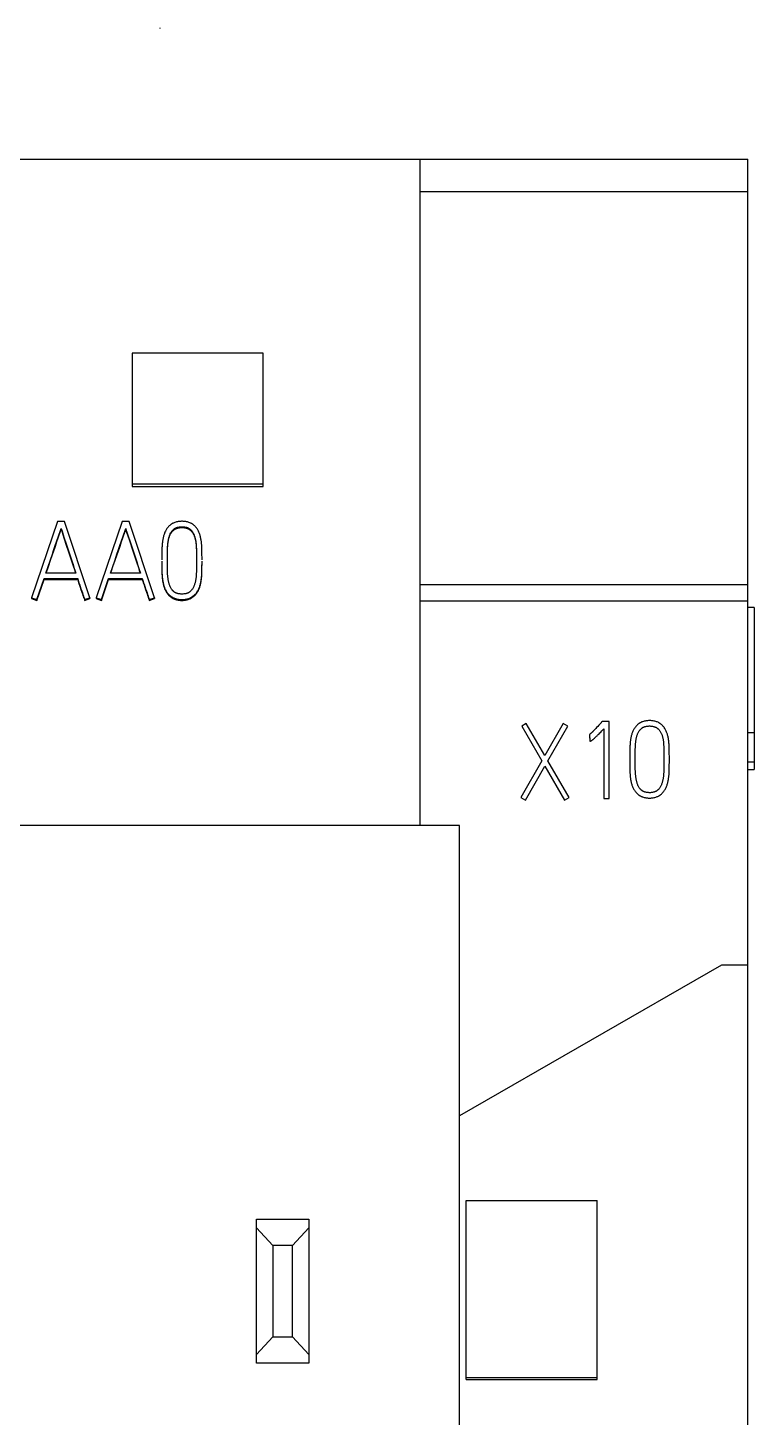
# Model space of a CAD drawing. Extents: x 0 to 594, y 0 to 420.
# Drawn here: x 163.38 to 174.47, y 344.39 to 365.62 of the extents above; entities that cross this region are included whole.
import ezdxf

# ---------------------------------------------------------------- set-up
doc = ezdxf.new("R2010")
doc.units = 0
doc.header["$LTSCALE"] = 32.67
doc.layers.add('20000_FRONT_O', color=7, linetype='CONTINUOUS')
doc.layers.add('20500_FRONT_O_LABELING', color=7, linetype='CONTINUOUS')

msp = doc.modelspace()

# ---------------------------------------------------------------- linework, layer by layer
at = {"layer": '20000_FRONT_O', "color": 7, "linetype": 'CONTINUOUS'}
for p, q in [((149.57, 363.617), (174.37, 363.617)), ((169.37, 353.434), (169.37, 363.617)), ((174.37, 216.617), (174.37, 363.617)), ((174.37, 363.117), (169.37, 363.117)), ((164.97, 360.652), (164.97, 358.616)), ((166.97, 360.652), (164.97, 360.652)), ((166.97, 358.616), (166.97, 360.652)), ((164.97, 358.654), (166.97, 358.654)), ((164.97, 358.616), (166.97, 358.616)), ((169.37, 357.117), (174.37, 357.117)), ((169.37, 356.867), (174.37, 356.867)), ((174.47, 356.767), (174.37, 356.767)), ((174.47, 356.767), (174.47, 354.289)), ((174.47, 354.851), (174.37, 354.851)), ((174.47, 354.401), (174.37, 354.401)), ((174.37, 354.289), (174.47, 354.289)), ((169.97, 353.434), (153.97, 353.434)), ((169.97, 231.617), (169.97, 353.434)), ((173.97, 351.297), (169.97, 348.997)), ((174.37, 351.297), (173.97, 351.297)), ((170.07, 344.965), (170.07, 347.703)), ((170.07, 347.703), (172.07, 347.703)), ((172.07, 344.965), (172.07, 347.703)), ((166.87, 345.217), (166.87, 347.417)), ((166.87, 347.417), (167.67, 347.417)), ((167.67, 347.417), (167.67, 345.217)), ((167.12, 347.017), (166.87, 347.284)), ((167.67, 347.284), (167.42, 347.017)), ((167.12, 347.017), (167.12, 345.617)), ((167.42, 347.017), (167.12, 347.017)), ((167.42, 345.617), (167.42, 347.017)), ((166.87, 345.35), (167.12, 345.617)), ((167.12, 345.617), (167.42, 345.617)), ((167.42, 345.617), (167.67, 345.35)), ((167.67, 345.217), (166.87, 345.217)), ((170.07, 344.999), (172.07, 344.999)), ((170.07, 344.965), (172.07, 344.965))]:
    msp.add_line(p, q, dxfattribs=at)
at = {"layer": '20500_FRONT_O_LABELING', "color": 7, "linetype": 'CONTINUOUS'}
for p, q in [((165.392, 365.623), (165.392, 365.611)), ((163.832, 358.077), (163.434, 356.913)), ((163.938, 358.077), (163.832, 358.077)), ((164.326, 356.913), (163.938, 358.077)), ((164.819, 358.077), (164.421, 356.913)), ((164.925, 358.077), (164.819, 358.077)), ((165.313, 356.913), (164.925, 358.077)), ((163.821, 357.783), (163.841, 357.841)), ((163.822, 357.774), (163.842, 357.831)), ((163.841, 357.841), (163.88, 357.958)), ((163.842, 357.831), (163.88, 357.945)), ((163.88, 357.958), (163.885, 357.972)), ((163.88, 357.945), (163.885, 357.959)), ((163.885, 357.972), (163.885, 357.959)), ((163.885, 357.972), (163.89, 357.958)), ((163.885, 357.959), (163.89, 357.945)), ((163.89, 357.958), (163.899, 357.929)), ((163.89, 357.945), (163.899, 357.917)), ((163.899, 357.929), (163.927, 357.841)), ((163.899, 357.917), (163.927, 357.831)), ((163.927, 357.841), (163.961, 357.74)), ((163.927, 357.831), (163.964, 357.717)), ((164.808, 357.783), (164.828, 357.841)), ((164.809, 357.774), (164.829, 357.831)), ((164.828, 357.841), (164.867, 357.958)), ((164.829, 357.831), (164.867, 357.945)), ((164.867, 357.958), (164.872, 357.972)), ((164.867, 357.945), (164.872, 357.959)), ((164.872, 357.972), (164.872, 357.959)), ((164.872, 357.972), (164.881, 357.943)), ((164.872, 357.959), (164.881, 357.931)), ((164.881, 357.943), (164.891, 357.914)), ((164.881, 357.931), (164.89, 357.902)), ((164.89, 357.902), (164.904, 357.86)), ((164.891, 357.914), (164.905, 357.87)), ((164.904, 357.86), (164.928, 357.788)), ((164.905, 357.87), (164.938, 357.769)), ((164.928, 357.788), (164.979, 357.631)), ((164.938, 357.769), (165.044, 357.449)), ((163.721, 357.493), (163.751, 357.58)), ((163.724, 357.489), (163.748, 357.56)), ((163.748, 357.56), (163.773, 357.632)), ((163.751, 357.58), (163.771, 357.638)), ((163.961, 357.74), (164.057, 357.449)), ((163.964, 357.717), (163.992, 357.631)), ((163.992, 357.631), (164.059, 357.432)), ((164.708, 357.493), (164.738, 357.58)), ((164.711, 357.489), (164.735, 357.56)), ((164.735, 357.56), (164.76, 357.632)), ((164.738, 357.58), (164.758, 357.638)), ((164.979, 357.631), (165.046, 357.432)), ((165.424, 357.619), (165.423, 357.568)), ((165.423, 357.568), (165.423, 357.53)), ((165.508, 357.587), (165.509, 357.618)), ((165.508, 357.574), (165.509, 357.605)), ((165.508, 357.555), (165.508, 357.587)), ((165.508, 357.542), (165.508, 357.574)), ((165.508, 357.524), (165.508, 357.555)), ((165.952, 357.649), (165.952, 357.628)), ((165.952, 357.637), (165.952, 357.616)), ((165.952, 357.628), (165.953, 357.607)), ((165.952, 357.616), (165.953, 357.595)), ((165.953, 357.607), (165.953, 357.576)), ((165.953, 357.595), (165.953, 357.563)), ((165.953, 357.576), (165.953, 357.545)), ((165.953, 357.563), (165.953, 357.532)), ((166.036, 357.619), (166.035, 357.644)), ((166.036, 357.568), (166.036, 357.619)), ((166.037, 357.53), (166.036, 357.568)), ((163.652, 357.289), (163.686, 357.391)), ((163.656, 357.289), (163.69, 357.389)), ((163.686, 357.391), (163.721, 357.493)), ((163.69, 357.389), (163.724, 357.489)), ((164.057, 357.449), (164.067, 357.42)), ((164.059, 357.432), (164.068, 357.403)), ((164.067, 357.42), (164.081, 357.377)), ((164.068, 357.403), (164.087, 357.346)), ((164.081, 357.377), (164.1, 357.318)), ((164.087, 357.346), (164.105, 357.289)), ((164.639, 357.289), (164.673, 357.391)), ((164.643, 357.289), (164.677, 357.389)), ((164.673, 357.391), (164.708, 357.493)), ((164.677, 357.389), (164.711, 357.489)), ((165.044, 357.449), (165.059, 357.406)), ((165.046, 357.432), (165.06, 357.389)), ((165.059, 357.406), (165.078, 357.347)), ((165.06, 357.389), (165.078, 357.332)), ((165.078, 357.347), (165.096, 357.289)), ((165.423, 357.53), (165.423, 357.492)), ((165.423, 357.474), (165.423, 357.424)), ((165.423, 357.436), (165.423, 357.399)), ((165.423, 357.424), (165.423, 357.386)), ((165.423, 357.399), (165.424, 357.348)), ((165.423, 357.386), (165.424, 357.335)), ((165.424, 357.348), (165.424, 357.323)), ((165.508, 357.511), (165.508, 357.542)), ((165.508, 357.48), (165.508, 357.524)), ((165.508, 357.401), (165.508, 357.433)), ((165.508, 357.37), (165.508, 357.401)), ((165.509, 357.349), (165.508, 357.37)), ((165.509, 357.328), (165.509, 357.349)), ((165.953, 357.545), (165.954, 357.513)), ((165.953, 357.532), (165.954, 357.501)), ((165.954, 357.443), (165.953, 357.412)), ((165.953, 357.412), (165.953, 357.381)), ((165.953, 357.381), (165.953, 357.36)), ((165.954, 357.513), (165.954, 357.48)), ((165.954, 357.474), (165.954, 357.443)), ((166.036, 357.399), (166.037, 357.436)), ((166.036, 357.386), (166.037, 357.424)), ((166.036, 357.348), (166.036, 357.399)), ((166.036, 357.335), (166.036, 357.386)), ((166.037, 357.492), (166.037, 357.53)), ((166.037, 357.424), (166.037, 357.474)), ((163.514, 356.886), (163.624, 357.206)), ((163.514, 356.874), (163.624, 357.193)), ((163.624, 357.206), (163.624, 357.193)), ((163.624, 357.206), (164.138, 357.206)), ((163.624, 357.193), (164.138, 357.193)), ((164.11, 357.289), (163.652, 357.289)), ((164.1, 357.318), (164.11, 357.289)), ((164.138, 357.206), (164.138, 357.193)), ((164.138, 357.206), (164.147, 357.178)), ((164.138, 357.193), (164.147, 357.166)), ((164.147, 357.178), (164.158, 357.142)), ((164.147, 357.166), (164.158, 357.129)), ((164.158, 357.142), (164.17, 357.105)), ((164.158, 357.129), (164.17, 357.092)), ((164.501, 356.886), (164.61, 357.206)), ((164.501, 356.874), (164.61, 357.193)), ((164.61, 357.206), (164.61, 357.193)), ((164.61, 357.206), (165.125, 357.206)), ((164.61, 357.193), (165.125, 357.193)), ((165.096, 357.289), (164.639, 357.289)), ((165.078, 357.332), (165.092, 357.289)), ((165.125, 357.206), (165.125, 357.193)), ((165.125, 357.206), (165.133, 357.178)), ((165.125, 357.193), (165.133, 357.166)), ((165.133, 357.178), (165.145, 357.142)), ((165.133, 357.166), (165.145, 357.129)), ((165.145, 357.142), (165.151, 357.123)), ((165.145, 357.129), (165.151, 357.111)), ((165.424, 357.335), (165.424, 357.31)), ((163.434, 356.913), (163.434, 356.9)), ((163.434, 356.913), (163.514, 356.886)), ((164.17, 357.105), (164.176, 357.087)), ((164.17, 357.092), (164.176, 357.074)), ((164.176, 357.087), (164.188, 357.05)), ((164.176, 357.074), (164.188, 357.038)), ((164.188, 357.05), (164.201, 357.014)), ((164.188, 357.038), (164.201, 357.001)), ((164.201, 357.014), (164.21, 356.987)), ((164.201, 357.001), (164.21, 356.974)), ((164.21, 356.987), (164.223, 356.95)), ((164.21, 356.974), (164.223, 356.938)), ((164.244, 356.886), (164.326, 356.913)), ((164.326, 356.913), (164.326, 356.9)), ((164.421, 356.913), (164.421, 356.9)), ((164.421, 356.913), (164.501, 356.886)), ((165.151, 357.123), (165.163, 357.087)), ((165.151, 357.111), (165.163, 357.074)), ((165.163, 357.087), (165.175, 357.05)), ((165.163, 357.074), (165.175, 357.038)), ((165.175, 357.05), (165.188, 357.014)), ((165.175, 357.038), (165.188, 357.001)), ((165.188, 357.014), (165.197, 356.987)), ((165.188, 357.001), (165.197, 356.974)), ((165.197, 356.987), (165.21, 356.95)), ((165.197, 356.974), (165.21, 356.938)), ((165.231, 356.886), (165.313, 356.913)), ((165.313, 356.913), (165.313, 356.9)), ((163.434, 356.9), (163.514, 356.874)), ((163.514, 356.886), (163.514, 356.874)), ((164.244, 356.874), (164.326, 356.9)), ((164.244, 356.886), (164.244, 356.874)), ((164.421, 356.9), (164.501, 356.874)), ((164.501, 356.886), (164.501, 356.874)), ((165.225, 356.905), (165.231, 356.886)), ((165.225, 356.892), (165.231, 356.874)), ((165.231, 356.874), (165.313, 356.9)), ((165.231, 356.886), (165.231, 356.874)), ((172.131, 355.001), (172.097, 354.965)), ((172.151, 355.023), (172.139, 355.01)), ((172.254, 355.023), (172.151, 355.023)), ((172.254, 353.846), (172.254, 355.023)), ((170.987, 354.993), (170.919, 354.953)), ((170.919, 354.953), (171.226, 354.422)), ((171.271, 354.501), (170.987, 354.993)), ((171.55, 354.993), (171.271, 354.501)), ((171.318, 354.42), (171.621, 354.953)), ((171.621, 354.953), (171.55, 354.993)), ((171.952, 354.821), (171.952, 354.808)), ((171.952, 354.821), (171.957, 354.735)), ((171.952, 354.808), (171.957, 354.722)), ((172.029, 354.893), (172.02, 354.884)), ((172.038, 354.902), (172.029, 354.893)), ((172.05, 354.915), (172.038, 354.902)), ((172.063, 354.929), (172.05, 354.915)), ((172.061, 354.796), (172.069, 354.804)), ((172.08, 354.947), (172.063, 354.929)), ((172.069, 354.804), (172.078, 354.813)), ((172.078, 354.813), (172.087, 354.822)), ((172.097, 354.965), (172.08, 354.947)), ((172.087, 354.822), (172.1, 354.835)), ((172.1, 354.835), (172.113, 354.848)), ((172.113, 354.848), (172.125, 354.861)), ((172.125, 354.861), (172.142, 354.879)), ((172.142, 354.879), (172.172, 354.91)), ((172.172, 354.91), (172.172, 353.846)), ((171.957, 354.735), (171.957, 354.722)), ((172.653, 354.567), (172.654, 354.587)), ((173.09, 354.608), (173.09, 354.587)), ((173.09, 354.587), (173.091, 354.567)), ((173.173, 354.578), (173.172, 354.603)), ((173.173, 354.528), (173.173, 354.578)), ((171.226, 354.422), (170.906, 353.859)), ((171.644, 353.859), (171.318, 354.42)), ((172.569, 354.565), (172.569, 354.515)), ((172.569, 354.515), (172.569, 354.478)), ((172.569, 354.478), (172.569, 354.41)), ((172.569, 354.41), (172.569, 354.372)), ((172.569, 354.372), (172.569, 354.335)), ((172.652, 354.473), (172.653, 354.504)), ((172.652, 354.435), (172.652, 354.473)), ((172.652, 354.404), (172.652, 354.435)), ((172.653, 354.373), (172.652, 354.404)), ((172.653, 354.535), (172.653, 354.567)), ((172.653, 354.504), (172.653, 354.535)), ((172.653, 354.342), (172.653, 354.373)), ((173.091, 354.567), (173.091, 354.535)), ((173.091, 354.535), (173.092, 354.504)), ((173.092, 354.393), (173.091, 354.362)), ((173.092, 354.504), (173.092, 354.473)), ((173.092, 354.473), (173.092, 354.424)), ((173.092, 354.424), (173.092, 354.393)), ((173.174, 354.49), (173.173, 354.528)), ((173.173, 354.36), (173.174, 354.397)), ((173.174, 354.452), (173.174, 354.49)), ((173.174, 354.397), (173.174, 354.452)), ((170.976, 353.82), (171.272, 354.341)), ((171.272, 354.341), (171.575, 353.82)), ((172.569, 354.335), (172.57, 354.297)), ((172.654, 354.311), (172.653, 354.342)), ((172.654, 354.29), (172.654, 354.311)), ((173.091, 354.362), (173.091, 354.331)), ((173.091, 354.331), (173.091, 354.311)), ((173.173, 354.31), (173.173, 354.36)), ((170.906, 353.859), (170.976, 353.82)), ((171.575, 353.82), (171.644, 353.859)), ((172.172, 353.846), (172.254, 353.846))]:
    msp.add_line(p, q, dxfattribs=at)
for points in [[(166.035, 357.644), (166.035, 357.657), (166.035, 357.67), (166.034, 357.682), (166.034, 357.695), (166.033, 357.708), (166.032, 357.72), (166.031, 357.733), (166.03, 357.745), (166.028, 357.758), (166.027, 357.771), (166.025, 357.783), (166.023, 357.796), (166.021, 357.808), (166.019, 357.821), (166.016, 357.833), (166.014, 357.845), (166.01, 357.858), (166.007, 357.87), (166.003, 357.882), (165.999, 357.894), (165.995, 357.906), (165.99, 357.918), (165.985, 357.929), (165.979, 357.941), (165.973, 357.952), (165.966, 357.963), (165.959, 357.973), (165.951, 357.983), (165.943, 357.993), (165.934, 358.002), (165.925, 358.012), (165.916, 358.02), (165.906, 358.028), (165.895, 358.036), (165.89, 358.039), (165.885, 358.043), (165.879, 358.046), (165.874, 358.049), (165.868, 358.052), (165.862, 358.055), (165.85, 358.06), (165.838, 358.065), (165.826, 358.069), (165.814, 358.072), (165.801, 358.075), (165.788, 358.077), (165.776, 358.079), (165.763, 358.081), (165.75, 358.081), (165.737, 358.082), (165.724, 358.082), (165.711, 358.081), (165.698, 358.081), (165.685, 358.079), (165.673, 358.077), (165.66, 358.075), (165.647, 358.072), (165.635, 358.069), (165.623, 358.065), (165.611, 358.06), (165.599, 358.055), (165.593, 358.052), (165.587, 358.049), (165.582, 358.046), (165.576, 358.043), (165.571, 358.039), (165.566, 358.036), (165.555, 358.028), (165.545, 358.02), (165.536, 358.011), (165.527, 358.002), (165.518, 357.993), (165.51, 357.983), (165.502, 357.973), (165.495, 357.962), (165.488, 357.951), (165.482, 357.94), (165.477, 357.929), (165.471, 357.917), (165.466, 357.906), (165.462, 357.894), (165.458, 357.882), (165.454, 357.87), (165.45, 357.858), (165.447, 357.845), (165.444, 357.833), (165.442, 357.821), (165.439, 357.808), (165.437, 357.796), (165.435, 357.783), (165.433, 357.771), (165.432, 357.758), (165.43, 357.745), (165.429, 357.733), (165.428, 357.72), (165.427, 357.708), (165.426, 357.695), (165.425, 357.682), (165.425, 357.67), (165.424, 357.657), (165.424, 357.644), (165.424, 357.619)], [(165.509, 357.618), (165.509, 357.639), (165.51, 357.649), (165.51, 357.66), (165.51, 357.67), (165.511, 357.681), (165.511, 357.691), (165.512, 357.702), (165.513, 357.712), (165.514, 357.723), (165.515, 357.733), (165.516, 357.743), (165.517, 357.754), (165.518, 357.764), (165.519, 357.775), (165.521, 357.785), (165.523, 357.795), (165.525, 357.806), (165.527, 357.816), (165.529, 357.826), (165.532, 357.836), (165.535, 357.846), (165.538, 357.856), (165.541, 357.866), (165.545, 357.876), (165.549, 357.886), (165.553, 357.895), (165.558, 357.904), (165.564, 357.913), (165.57, 357.922), (165.576, 357.931), (165.583, 357.939), (165.586, 357.943), (165.59, 357.947), (165.594, 357.95), (165.597, 357.954), (165.601, 357.957), (165.605, 357.961), (165.61, 357.964), (165.614, 357.967), (165.618, 357.97), (165.623, 357.973), (165.627, 357.976), (165.632, 357.978), (165.637, 357.981), (165.642, 357.983), (165.647, 357.985), (165.652, 357.987), (165.657, 357.988), (165.662, 357.99), (165.667, 357.991), (165.672, 357.992), (165.683, 357.994), (165.693, 357.996), (165.704, 357.997), (165.714, 357.998), (165.725, 357.998), (165.736, 357.998), (165.746, 357.998), (165.757, 357.997), (165.768, 357.996), (165.778, 357.994), (165.789, 357.992), (165.794, 357.991), (165.799, 357.99), (165.804, 357.988), (165.809, 357.986), (165.814, 357.985), (165.819, 357.983), (165.824, 357.98), (165.829, 357.978), (165.833, 357.976), (165.838, 357.973), (165.843, 357.97), (165.847, 357.967), (165.851, 357.964), (165.856, 357.961), (165.86, 357.958), (165.864, 357.954), (165.867, 357.951), (165.871, 357.947), (165.875, 357.943), (165.878, 357.939), (165.885, 357.931), (165.891, 357.922), (165.896, 357.913), (165.902, 357.904), (165.907, 357.895), (165.911, 357.885), (165.916, 357.876), (165.919, 357.866), (165.923, 357.856), (165.926, 357.846), (165.929, 357.836), (165.932, 357.826), (165.934, 357.816), (165.937, 357.806), (165.939, 357.795), (165.94, 357.785), (165.942, 357.775), (165.943, 357.764), (165.944, 357.754), (165.946, 357.743), (165.947, 357.733), (165.948, 357.723), (165.948, 357.712), (165.949, 357.702), (165.95, 357.691), (165.95, 357.681), (165.951, 357.67), (165.951, 357.66), (165.952, 357.649)], [(165.509, 357.605), (165.509, 357.626), (165.51, 357.637), (165.51, 357.647), (165.51, 357.658), (165.511, 357.668), (165.511, 357.678), (165.512, 357.689), (165.513, 357.699), (165.514, 357.71), (165.515, 357.72), (165.516, 357.731), (165.517, 357.741), (165.518, 357.751), (165.519, 357.762), (165.521, 357.772), (165.523, 357.783), (165.525, 357.793), (165.527, 357.803), (165.529, 357.813), (165.532, 357.823), (165.535, 357.834), (165.538, 357.844), (165.541, 357.853), (165.545, 357.863), (165.549, 357.873), (165.553, 357.882), (165.558, 357.892), (165.564, 357.901), (165.57, 357.909), (165.576, 357.918), (165.583, 357.926), (165.586, 357.93), (165.59, 357.934), (165.594, 357.938), (165.597, 357.941), (165.601, 357.945), (165.605, 357.948), (165.61, 357.951), (165.614, 357.955), (165.618, 357.958), (165.623, 357.96), (165.627, 357.963), (165.632, 357.966), (165.637, 357.968), (165.642, 357.97), (165.647, 357.972), (165.652, 357.974), (165.657, 357.976), (165.662, 357.977), (165.667, 357.978), (165.672, 357.98), (165.683, 357.982), (165.693, 357.983), (165.704, 357.985), (165.714, 357.985), (165.725, 357.986), (165.736, 357.986), (165.746, 357.985), (165.757, 357.985), (165.768, 357.983), (165.778, 357.982), (165.789, 357.98), (165.794, 357.978), (165.799, 357.977), (165.804, 357.975), (165.809, 357.974), (165.814, 357.972), (165.819, 357.97), (165.824, 357.968), (165.829, 357.965), (165.833, 357.963), (165.838, 357.96), (165.843, 357.958), (165.847, 357.955), (165.851, 357.952), (165.856, 357.948), (165.86, 357.945), (165.864, 357.941), (165.867, 357.938), (165.871, 357.934), (165.875, 357.93), (165.878, 357.926), (165.885, 357.918), (165.891, 357.909), (165.896, 357.9), (165.902, 357.891), (165.907, 357.882), (165.911, 357.873), (165.916, 357.863), (165.919, 357.853), (165.923, 357.843), (165.926, 357.833), (165.929, 357.823), (165.932, 357.813), (165.934, 357.803), (165.937, 357.793), (165.939, 357.783), (165.94, 357.772), (165.942, 357.762), (165.943, 357.751), (165.944, 357.741), (165.946, 357.731), (165.947, 357.72), (165.948, 357.71), (165.948, 357.699), (165.949, 357.689), (165.95, 357.678), (165.95, 357.668), (165.951, 357.658), (165.951, 357.647), (165.952, 357.637)], [(163.771, 357.638), (163.796, 357.711), (163.821, 357.783)], [(163.773, 357.632), (163.793, 357.688), (163.798, 357.703), (163.822, 357.774)], [(164.758, 357.638), (164.783, 357.711), (164.808, 357.783)], [(164.76, 357.632), (164.78, 357.688), (164.785, 357.703), (164.809, 357.774)], [(165.424, 357.323), (165.424, 357.31), (165.425, 357.298), (165.425, 357.285), (165.426, 357.273), (165.427, 357.26), (165.428, 357.247), (165.429, 357.235), (165.43, 357.222), (165.432, 357.21), (165.433, 357.197), (165.435, 357.185), (165.437, 357.172), (165.439, 357.16), (165.442, 357.147), (165.444, 357.135), (165.447, 357.123), (165.451, 357.111), (165.454, 357.098), (165.458, 357.086), (165.462, 357.074), (165.466, 357.063), (165.471, 357.051), (165.477, 357.039), (165.482, 357.028), (165.489, 357.017), (165.495, 357.006), (165.503, 356.996), (165.51, 356.986), (165.519, 356.976), (165.527, 356.967), (165.536, 356.958), (165.546, 356.949), (165.556, 356.941), (165.566, 356.933), (165.571, 356.93), (165.576, 356.926), (165.582, 356.923), (165.587, 356.92), (165.593, 356.917), (165.599, 356.914), (165.604, 356.911), (165.61, 356.908), (165.616, 356.906), (165.622, 356.904), (165.634, 356.9), (165.647, 356.896), (165.659, 356.893), (165.672, 356.891), (165.685, 356.889), (165.698, 356.888), (165.71, 356.887), (165.723, 356.887), (165.736, 356.887), (165.749, 356.887), (165.762, 356.888), (165.775, 356.889), (165.787, 356.891), (165.8, 356.893), (165.812, 356.896), (165.825, 356.899), (165.837, 356.903), (165.849, 356.908), (165.855, 356.911), (165.861, 356.913), (165.866, 356.916), (165.872, 356.919), (165.878, 356.923), (165.883, 356.926), (165.888, 356.929), (165.894, 356.933), (165.904, 356.941), (165.914, 356.949), (165.923, 356.958), (165.932, 356.967), (165.94, 356.976), (165.948, 356.986), (165.956, 356.996), (165.963, 357.007), (165.97, 357.017), (165.976, 357.028), (165.982, 357.04), (165.988, 357.051), (165.992, 357.063), (165.997, 357.075), (166.001, 357.086), (166.005, 357.098), (166.009, 357.111), (166.012, 357.123), (166.015, 357.135), (166.018, 357.147), (166.02, 357.16), (166.023, 357.172), (166.025, 357.185), (166.026, 357.197), (166.028, 357.21), (166.029, 357.222), (166.031, 357.235), (166.032, 357.247), (166.033, 357.26), (166.034, 357.273), (166.034, 357.285), (166.035, 357.298), (166.035, 357.31), (166.035, 357.323), (166.036, 357.348)], [(165.508, 357.433), (165.508, 357.464), (165.508, 357.474)], [(165.953, 357.36), (165.952, 357.339), (165.952, 357.328), (165.952, 357.318), (165.951, 357.308), (165.951, 357.297), (165.95, 357.287), (165.95, 357.276), (165.949, 357.266), (165.948, 357.256), (165.947, 357.245), (165.946, 357.235), (165.945, 357.224), (165.944, 357.214), (165.942, 357.204), (165.941, 357.193), (165.939, 357.183), (165.937, 357.173), (165.935, 357.163), (165.933, 357.152), (165.93, 357.142), (165.927, 357.132), (165.924, 357.122), (165.921, 357.112), (165.918, 357.102), (165.914, 357.093), (165.91, 357.083), (165.905, 357.074), (165.901, 357.064), (165.895, 357.055), (165.889, 357.047), (165.883, 357.038), (165.877, 357.03), (165.873, 357.026), (165.87, 357.022), (165.866, 357.018), (165.862, 357.015), (165.858, 357.011), (165.854, 357.008), (165.85, 357.004), (165.846, 357.001), (165.842, 356.998), (165.837, 356.995), (165.833, 356.993), (165.828, 356.99), (165.823, 356.988), (165.818, 356.986), (165.813, 356.984), (165.808, 356.982), (165.803, 356.98), (165.798, 356.979), (165.793, 356.977), (165.788, 356.976), (165.778, 356.974), (165.767, 356.972), (165.757, 356.971), (165.746, 356.97), (165.735, 356.97), (165.725, 356.97), (165.714, 356.97), (165.704, 356.971), (165.693, 356.972), (165.683, 356.974), (165.672, 356.976), (165.667, 356.977), (165.662, 356.979), (165.657, 356.98), (165.652, 356.982), (165.647, 356.984), (165.642, 356.986), (165.637, 356.988), (165.632, 356.99), (165.628, 356.992), (165.623, 356.995), (165.618, 356.998), (165.614, 357.001), (165.61, 357.004), (165.606, 357.007), (165.602, 357.011), (165.598, 357.014), (165.594, 357.018), (165.59, 357.022), (165.587, 357.025), (165.583, 357.029), (165.58, 357.033), (165.577, 357.038), (165.57, 357.046), (165.565, 357.055), (165.56, 357.064), (165.555, 357.073), (165.55, 357.083), (165.546, 357.092), (165.543, 357.102), (165.539, 357.112), (165.536, 357.122), (165.534, 357.132), (165.531, 357.142), (165.528, 357.152), (165.526, 357.163), (165.524, 357.173), (165.522, 357.183), (165.521, 357.193), (165.519, 357.204), (165.518, 357.214), (165.516, 357.224), (165.515, 357.235), (165.514, 357.245), (165.513, 357.256), (165.512, 357.266), (165.512, 357.276), (165.511, 357.287), (165.51, 357.297), (165.51, 357.308), (165.51, 357.318), (165.509, 357.328)], [(165.424, 357.31), (165.424, 357.298), (165.425, 357.285), (165.425, 357.272), (165.426, 357.26), (165.427, 357.247), (165.428, 357.235), (165.429, 357.222), (165.43, 357.209), (165.432, 357.197), (165.433, 357.184), (165.435, 357.172), (165.437, 357.159), (165.439, 357.147), (165.442, 357.135), (165.444, 357.122), (165.447, 357.11), (165.451, 357.098), (165.454, 357.086), (165.458, 357.074), (165.462, 357.062), (165.466, 357.05), (165.471, 357.038), (165.477, 357.027), (165.482, 357.015), (165.489, 357.004), (165.495, 356.994), (165.503, 356.983), (165.51, 356.973), (165.519, 356.964), (165.527, 356.954), (165.536, 356.945), (165.546, 356.937), (165.556, 356.928), (165.566, 356.921), (165.571, 356.917), (165.576, 356.914), (165.582, 356.91), (165.587, 356.907), (165.593, 356.904), (165.599, 356.901), (165.604, 356.898), (165.61, 356.896), (165.616, 356.893), (165.622, 356.891), (165.634, 356.887), (165.647, 356.884), (165.659, 356.881), (165.672, 356.878), (165.685, 356.876), (165.698, 356.875), (165.71, 356.874), (165.723, 356.874), (165.736, 356.874), (165.749, 356.874), (165.762, 356.875), (165.775, 356.876), (165.787, 356.878), (165.8, 356.88), (165.812, 356.883), (165.825, 356.887), (165.837, 356.891), (165.849, 356.895), (165.855, 356.898), (165.861, 356.901), (165.866, 356.904), (165.872, 356.907), (165.878, 356.91), (165.883, 356.913), (165.888, 356.917), (165.894, 356.92), (165.904, 356.928), (165.914, 356.936), (165.923, 356.945), (165.932, 356.954), (165.94, 356.964), (165.948, 356.973), (165.956, 356.983), (165.963, 356.994), (165.97, 357.005), (165.976, 357.016), (165.982, 357.027), (165.988, 357.038), (165.992, 357.05), (165.997, 357.062), (166.001, 357.074), (166.005, 357.086), (166.009, 357.098), (166.012, 357.11), (166.015, 357.122), (166.018, 357.135), (166.02, 357.147), (166.023, 357.159), (166.025, 357.172), (166.026, 357.184), (166.028, 357.197), (166.029, 357.209), (166.031, 357.222), (166.032, 357.235), (166.033, 357.247), (166.034, 357.26), (166.034, 357.272), (166.035, 357.285), (166.035, 357.298), (166.035, 357.31), (166.036, 357.335)], [(164.223, 356.95), (164.226, 356.941), (164.229, 356.932), (164.232, 356.923), (164.235, 356.914)], [(164.223, 356.938), (164.226, 356.929), (164.229, 356.919), (164.232, 356.91), (164.235, 356.901)], [(164.235, 356.914), (164.241, 356.896), (164.244, 356.886)], [(165.21, 356.95), (165.213, 356.941), (165.216, 356.932), (165.219, 356.923), (165.222, 356.914), (165.225, 356.905)], [(165.21, 356.938), (165.213, 356.929), (165.216, 356.919), (165.219, 356.91), (165.222, 356.901), (165.225, 356.892)], [(164.235, 356.901), (164.241, 356.883), (164.244, 356.874)], [(172.139, 355.01), (172.135, 355.006), (172.131, 355.001)], [(173.172, 354.603), (173.172, 354.616), (173.172, 354.628), (173.171, 354.641), (173.171, 354.653), (173.17, 354.666), (173.169, 354.678), (173.168, 354.691), (173.167, 354.703), (173.165, 354.716), (173.164, 354.728), (173.162, 354.741), (173.161, 354.753), (173.159, 354.765), (173.156, 354.778), (173.154, 354.79), (173.151, 354.802), (173.148, 354.814), (173.144, 354.827), (173.141, 354.838), (173.137, 354.85), (173.132, 354.862), (173.127, 354.874), (173.122, 354.885), (173.117, 354.896), (173.11, 354.907), (173.104, 354.918), (173.097, 354.929), (173.089, 354.939), (173.081, 354.948), (173.073, 354.958), (173.064, 354.967), (173.054, 354.975), (173.045, 354.983), (173.034, 354.991), (173.029, 354.994), (173.024, 354.998), (173.018, 355.001), (173.013, 355.004), (173.007, 355.007), (173.002, 355.01), (172.99, 355.015), (172.978, 355.02), (172.966, 355.024), (172.954, 355.027), (172.941, 355.03), (172.929, 355.032), (172.916, 355.034), (172.904, 355.035), (172.891, 355.036), (172.878, 355.036), (172.866, 355.036), (172.853, 355.036), (172.84, 355.035), (172.828, 355.034), (172.815, 355.032), (172.802, 355.03), (172.79, 355.027), (172.778, 355.023), (172.766, 355.02), (172.754, 355.015), (172.748, 355.012), (172.742, 355.01), (172.737, 355.007), (172.731, 355.004), (172.725, 355.001), (172.72, 354.998), (172.715, 354.994), (172.709, 354.991), (172.699, 354.983), (172.689, 354.975), (172.68, 354.967), (172.671, 354.958), (172.663, 354.948), (172.655, 354.938), (172.647, 354.928), (172.64, 354.918), (172.633, 354.907), (172.627, 354.896), (172.622, 354.885), (172.617, 354.874), (172.612, 354.862), (172.607, 354.85), (172.603, 354.838), (172.6, 354.826), (172.596, 354.814), (172.593, 354.802), (172.59, 354.79), (172.587, 354.778), (172.585, 354.765), (172.583, 354.753), (172.581, 354.741), (172.579, 354.728), (172.577, 354.716), (172.576, 354.703), (172.575, 354.691), (172.574, 354.678), (172.573, 354.666), (172.572, 354.653), (172.571, 354.641), (172.571, 354.628), (172.57, 354.616), (172.57, 354.603), (172.57, 354.59), (172.569, 354.565)], [(172.02, 354.884), (172.012, 354.875), (172.007, 354.871), (172.003, 354.866), (171.998, 354.862), (171.994, 354.858), (171.989, 354.854), (171.985, 354.849), (171.98, 354.845), (171.976, 354.841), (171.971, 354.837), (171.966, 354.833), (171.962, 354.829), (171.957, 354.825), (171.952, 354.821)], [(171.957, 354.722), (171.959, 354.722), (171.96, 354.722), (171.963, 354.723), (171.966, 354.723), (171.969, 354.724), (171.972, 354.725), (171.975, 354.726), (171.978, 354.727), (171.981, 354.728), (171.984, 354.73), (171.986, 354.731), (171.989, 354.733), (171.991, 354.735), (171.996, 354.738), (172.001, 354.742), (172.006, 354.746), (172.011, 354.75), (172.016, 354.754), (172.02, 354.758), (172.025, 354.762), (172.029, 354.766), (172.034, 354.77), (172.038, 354.774), (172.043, 354.778), (172.047, 354.783), (172.052, 354.787), (172.061, 354.796)], [(172.654, 354.587), (172.654, 354.608), (172.655, 354.618), (172.655, 354.629), (172.656, 354.639), (172.656, 354.649), (172.657, 354.66), (172.657, 354.67), (172.658, 354.68), (172.659, 354.691), (172.66, 354.701), (172.661, 354.711), (172.663, 354.722), (172.664, 354.732), (172.665, 354.742), (172.667, 354.753), (172.669, 354.763), (172.671, 354.773), (172.674, 354.783), (172.676, 354.793), (172.679, 354.803), (172.682, 354.813), (172.685, 354.823), (172.689, 354.832), (172.693, 354.842), (172.698, 354.851), (172.702, 354.861), (172.708, 354.87), (172.714, 354.878), (172.72, 354.887), (172.726, 354.895), (172.73, 354.899), (172.733, 354.902), (172.737, 354.906), (172.741, 354.91), (172.745, 354.913), (172.749, 354.917), (172.753, 354.92), (172.757, 354.923), (172.761, 354.926), (172.766, 354.929), (172.77, 354.931), (172.775, 354.934), (172.78, 354.936), (172.784, 354.938), (172.789, 354.94), (172.794, 354.942), (172.799, 354.944), (172.804, 354.945), (172.809, 354.946), (172.814, 354.948), (172.825, 354.95), (172.835, 354.951), (172.846, 354.953), (172.856, 354.953), (172.867, 354.954), (172.877, 354.954), (172.888, 354.953), (172.898, 354.953), (172.908, 354.951), (172.919, 354.95), (172.929, 354.948), (172.934, 354.946), (172.939, 354.945), (172.944, 354.943), (172.949, 354.942), (172.954, 354.94), (172.959, 354.938), (172.964, 354.936), (172.969, 354.934), (172.973, 354.931), (172.978, 354.929), (172.982, 354.926), (172.987, 354.923), (172.991, 354.92), (172.995, 354.917), (172.999, 354.913), (173.003, 354.91), (173.007, 354.906), (173.01, 354.903), (173.014, 354.899), (173.017, 354.895), (173.024, 354.886), (173.03, 354.878), (173.035, 354.869), (173.041, 354.86), (173.046, 354.851), (173.05, 354.842), (173.054, 354.832), (173.058, 354.823), (173.062, 354.813), (173.065, 354.803), (173.068, 354.793), (173.07, 354.783), (173.073, 354.773), (173.075, 354.763), (173.077, 354.753), (173.079, 354.742), (173.08, 354.732), (173.082, 354.722), (173.083, 354.711), (173.084, 354.701), (173.085, 354.691), (173.086, 354.68), (173.087, 354.67), (173.087, 354.66), (173.088, 354.649), (173.089, 354.639), (173.089, 354.629), (173.09, 354.618), (173.09, 354.608)], [(172.57, 354.297), (172.57, 354.285), (172.57, 354.272), (172.571, 354.26), (172.571, 354.247), (172.572, 354.235), (172.573, 354.222), (172.574, 354.21), (172.575, 354.197), (172.576, 354.185), (172.577, 354.172), (172.579, 354.16), (172.581, 354.148), (172.583, 354.135), (172.585, 354.123), (172.587, 354.111), (172.59, 354.099), (172.593, 354.086), (172.596, 354.074), (172.6, 354.062), (172.603, 354.05), (172.607, 354.039), (172.612, 354.027), (172.617, 354.015), (172.622, 354.004), (172.627, 353.993), (172.634, 353.982), (172.64, 353.971), (172.647, 353.961), (172.655, 353.951), (172.663, 353.941), (172.672, 353.932), (172.681, 353.923), (172.69, 353.915), (172.7, 353.907), (172.71, 353.899), (172.715, 353.895), (172.72, 353.892), (172.725, 353.888), (172.731, 353.885), (172.736, 353.882), (172.742, 353.879), (172.748, 353.877), (172.754, 353.874), (172.759, 353.872), (172.765, 353.869), (172.777, 353.865), (172.79, 353.862), (172.802, 353.859), (172.814, 353.857), (172.827, 353.855), (172.839, 353.854), (172.852, 353.853), (172.865, 353.852), (172.877, 353.852), (172.89, 353.853), (172.903, 353.854), (172.915, 353.855), (172.928, 353.857), (172.94, 353.859), (172.953, 353.862), (172.965, 353.865), (172.977, 353.869), (172.989, 353.874), (172.994, 353.876), (173, 353.879), (173.006, 353.882), (173.011, 353.885), (173.017, 353.888), (173.022, 353.891), (173.027, 353.895), (173.033, 353.899), (173.043, 353.906), (173.052, 353.914), (173.061, 353.923), (173.07, 353.932), (173.079, 353.941), (173.087, 353.951), (173.094, 353.961), (173.101, 353.971), (173.108, 353.982), (173.114, 353.993), (173.12, 354.004), (173.125, 354.015), (173.13, 354.027), (173.135, 354.039), (173.139, 354.05), (173.143, 354.062), (173.146, 354.074), (173.149, 354.086), (173.152, 354.099), (173.155, 354.111), (173.158, 354.123), (173.16, 354.135), (173.162, 354.148), (173.163, 354.16), (173.165, 354.172), (173.166, 354.185), (173.168, 354.197), (173.169, 354.21), (173.17, 354.222), (173.17, 354.235), (173.171, 354.247), (173.172, 354.26), (173.172, 354.272), (173.172, 354.285), (173.173, 354.31)], [(173.091, 354.311), (173.09, 354.29), (173.09, 354.28), (173.089, 354.269), (173.089, 354.259), (173.088, 354.249), (173.088, 354.239), (173.087, 354.228), (173.086, 354.218), (173.085, 354.208), (173.084, 354.197), (173.083, 354.187), (173.082, 354.177), (173.08, 354.167), (173.079, 354.156), (173.077, 354.146), (173.075, 354.136), (173.073, 354.126), (173.071, 354.116), (173.069, 354.106), (173.066, 354.096), (173.063, 354.086), (173.06, 354.076), (173.056, 354.066), (173.053, 354.057), (173.049, 354.047), (173.044, 354.038), (173.039, 354.029), (173.034, 354.02), (173.029, 354.011), (173.023, 354.003), (173.016, 353.994), (173.013, 353.99), (173.009, 353.987), (173.006, 353.983), (173.002, 353.979), (172.998, 353.976), (172.994, 353.972), (172.99, 353.969), (172.986, 353.966), (172.981, 353.963), (172.977, 353.96), (172.973, 353.958), (172.968, 353.955), (172.963, 353.953), (172.958, 353.951), (172.954, 353.949), (172.949, 353.947), (172.944, 353.945), (172.939, 353.944), (172.934, 353.942), (172.929, 353.941), (172.918, 353.939), (172.908, 353.937), (172.898, 353.936), (172.887, 353.935), (172.877, 353.935), (172.866, 353.935), (172.856, 353.936), (172.845, 353.936), (172.835, 353.937), (172.825, 353.939), (172.814, 353.941), (172.809, 353.942), (172.804, 353.944), (172.799, 353.945), (172.794, 353.947), (172.789, 353.949), (172.785, 353.951), (172.78, 353.953), (172.775, 353.955), (172.771, 353.957), (172.766, 353.96), (172.762, 353.963), (172.757, 353.966), (172.753, 353.969), (172.749, 353.972), (172.745, 353.975), (172.741, 353.979), (172.737, 353.982), (172.734, 353.986), (172.73, 353.99), (172.727, 353.994), (172.724, 353.998), (172.72, 354.002), (172.714, 354.011), (172.709, 354.019), (172.704, 354.028), (172.699, 354.037), (172.695, 354.047), (172.691, 354.056), (172.687, 354.066), (172.684, 354.076), (172.681, 354.086), (172.678, 354.096), (172.675, 354.106), (172.673, 354.116), (172.671, 354.126), (172.669, 354.136), (172.667, 354.146), (172.665, 354.156), (172.664, 354.167), (172.662, 354.177), (172.661, 354.187), (172.66, 354.197), (172.659, 354.208), (172.658, 354.218), (172.657, 354.228), (172.656, 354.239), (172.656, 354.249), (172.655, 354.259), (172.655, 354.269), (172.654, 354.28), (172.654, 354.29)]]:
    msp.add_lwpolyline(points, dxfattribs=at)

doc.saveas('drawing.dxf')
